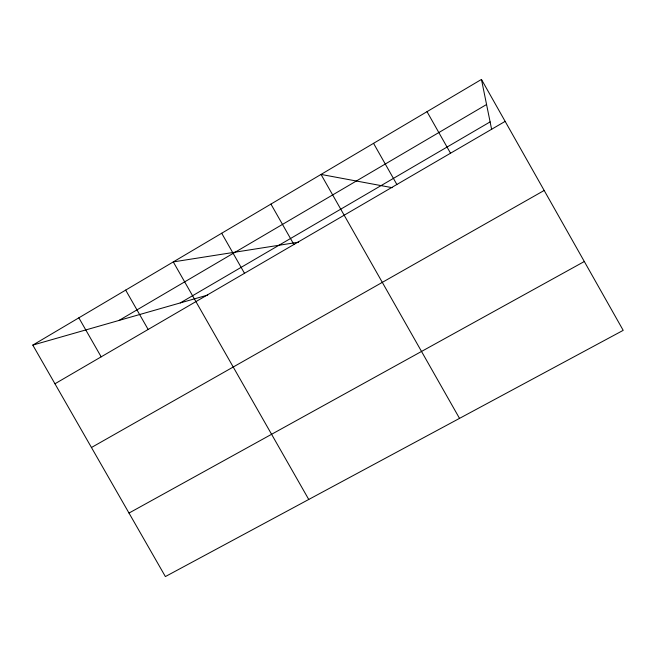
<?xml version="1.0" encoding="UTF-8"?>
<svg xmlns="http://www.w3.org/2000/svg" width="656" height="656" viewBox="0 0 656 656"><rect width="100%" height="100%" fill="white"/><g stroke="black" fill="none" stroke-linecap="round" stroke-linejoin="round"><path stroke-width="0.98" d="M32.8 345.097L481.455 79.433L623.2 330.345L165.378 576.567L32.8 345.097L207.69 295.077M119.015 320.44L486.572 104.509M180.269 302.916L490.114 121.901M54.956 383.776L505.153 121.376M91.455 447.507L544.177 190.461M129.002 513.058L584.316 261.514M298.587 242.179L173.282 261.908L308.746 499.462M392.214 187.682L321.022 174.43L459.52 418.38M125.673 290.1L148.149 329.46M78.851 317.824L101.172 356.839M270.936 204.09L293.913 244.499M221.695 233.241L244.499 273.298M373.543 143.328L396.872 184.484M427.015 111.668L450.524 153.217M481.455 79.433L491.672 129.568"/></g></svg>
